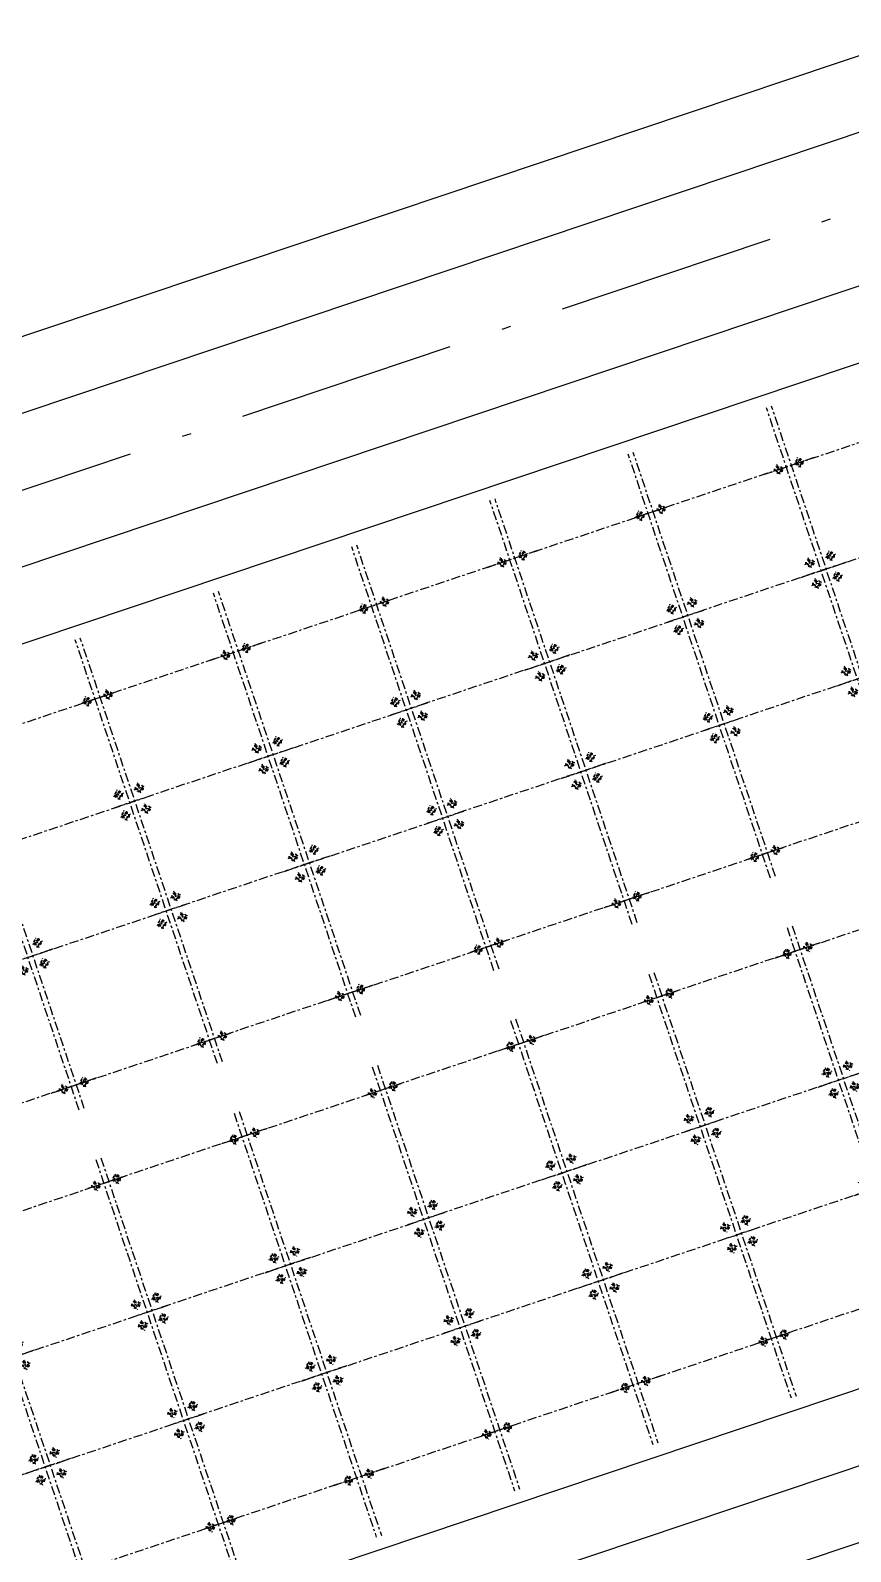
# Model space of a CAD drawing. Header units: metres. Extents: x 568006 to 1139366, y 2064802 to 4131555.
# Drawn here: x 569605.6 to 569639.4, y 2065028.7 to 2065091.2 of the extents above; entities that cross this region are included whole.
import ezdxf
from ezdxf.enums import TextEntityAlignment as Align
from ezdxf.xclip import XClip

# ---------------------------------------------------------------- set-up
doc = ezdxf.new("R2010")
doc.units = ezdxf.units.M
doc.header["$XCLIPFRAME"] = 0
for name, pattern in [('ACAD_ISO10W100', [18.5, 12, -3, 0.5, -3]), ('CENTER2', [1.125, 0.75, -0.125, 0.125, -0.125]), ('HIDDEN', [0.375, 0.25, -0.125])]:
    doc.linetypes.add(name, pattern=pattern)
doc.layers.get('0').update_dxf_attribs({"linetype": 'CONTINUOUS'})
doc.layers.add('-WALL', color=4, linetype='CONTINUOUS', lineweight=35)
doc.layers.add('hung-demlonha', color=7, linetype='CONTINUOUS', lineweight=15)
for name, color, linetype in [('01.AXIS', 160, 'CENTER2'), ('BoThamCo', 94, 'CONTINUOUS'), ('CDC.01.AXIS', 160, 'CENTER2'), ('datOlienke', 42, 'CONTINUOUS'), ('ghi_chu', 7, 'CONTINUOUS'), ('LogDg', 7, 'CONTINUOUS'), ('TimDg', 222, 'CONTINUOUS'), ('ViaHeS', 32, 'CONTINUOUS')]:
    doc.layers.add(name, color=color, linetype=linetype)
doc.styles.add('QH1', font='arialbd.ttf', dxfattribs={"width": 0.8})

# ---------------------------------------------------------------- blocks, each defined once
blk = doc.blocks.new('A$C758D662A')
at = {"linetype": 'HIDDEN', "ltscale": 500}
for radius in [300, 200]:
    blk.add_circle((0, 0), radius, dxfattribs=at)
at = {"layer": 'CDC.01.AXIS', "ltscale": 200}
for p, q in [((437, 0), (-437, 0)), ((0, 437), (0, -437))]:
    blk.add_line(p, q, dxfattribs=at)
blk = doc.blocks.new('MAU M1SH')
at = {"layer": '01.AXIS', "ltscale": 500}
for p, q in [((-370, 15724), (-370, -2671)), ((5410, 15724), (5410, -2671)), ((-1468, 14700), (6323, 14700)), ((-1468, 9100), (6323, 9100)), ((-1468, 4400), (6323, 4400)), ((-1575, -100), (6216, -100))]:
    blk.add_line(p, q, dxfattribs=at)
at = {"xscale": 0.5, "yscale": 0.5, "zscale": 0.5}
for p in [(-30, 14700), (5070, 14700), (-30, 9550), (5070, 9550), (-30, 8650), (5070, 8650), (-30, 4850), (5070, 4850), (-30, 3950), (5070, 3950), (-30, -100), (5070, -100)]:
    blk.add_blockref('A$C758D662A', p, dxfattribs=at)
blk = doc.blocks.new('tmbc_khub')
at = {"layer": 'BoThamCo'}
blk.add_lwpolyline([(-132.948, 337.8), (-139.928, 357.097), (-146.448, 360.466), (-253.54, 330.849), (-256.994, 324.707), (-249.597, 298.649), (-243.491, 295.43), (-135.988, 331.507)], close=True, dxfattribs=at)
at = {"layer": 'datOlienke'}
blk.add_lwpolyline([(-229.275, 245.35), (-118.297, 282.594), (-115.257, 288.887), (-125.465, 317.108), (-131.905, 320.219), (-240.21, 283.873), (-243.585, 277.472), (-235.381, 248.569)], close=True, dxfattribs=at)
at = {"layer": 'LogDg'}
for points in [[(-525.939, 380.883), (-629.265, 370.235, 0.338571), (-636.34, 363.569), (-639.445, 344.602, 0.128574), (-633.684, 283.148), (-628.768, 269.649, 0.039408), (-620.799, 252.179), (-607.956, 229.043), (-561.787, 160.747, 0.39217), (-551.194, 158.279), (-505.08, 184.596, -0.007183), (-501.118, 186.783), (-429.258, 225.1), (-405.679, 233.34, -0.181821), (-294.828, 230.731), (-277.694, 223.823, 0.083755), (-253.811, 218.579, 0.513132), (-247.745, 226.211), (-303.035, 420.985, 0.412228), (-315.321, 427.893), (-397.718, 405.105, -0.020567), (-438.245, 395.672), (-483.464, 387.091, -0.021218), (-525.939, 380.883, 0.021218)], [(-122.683, 318.237, 0.407417), (-132.751, 323.1), (-244.231, 285.688, 0.400458), (-249.381, 275.919), (-241.18, 247.027, 0.428104), (-230.939, 241.627), (-117.454, 279.712, 0.421043), (-112.476, 290.018), (-122.683, 318.237)]]:
    blk.add_lwpolyline(points, format="xyb", dxfattribs=at)
blk.add_lwpolyline([(-257.198, 332.95), (-146.889, 363.457, -0.391769), (-137.233, 358.467), (-130.167, 338.931, -0.421043), (-135.145, 328.625), (-245.155, 291.707, -0.428104), (-255.396, 297.106), (-262.762, 323.055, -0.416202)], format="xyb", close=True, dxfattribs=at)
at = {"layer": 'TimDg', "linetype": 'ACAD_ISO10W100', "ltscale": 0.75}
blk.add_lwpolyline([(-637.358, 375.433), (-526.554, 386.851, 0.021218), (-484.582, 392.986), (-439.364, 401.567, 0.020567), (-399.317, 410.888), (-113.509, 489.93, 0.005041), (-80.47, 503.707, 0.001474), (-78.846, 504.409), (260.57, 652.356), (289.002, 667.327)], format="xyb", dxfattribs=at)
for points in [[(-257.98, 284.238), (-123.517, 329.363)], [(-105.826, 280.45), (-243.764, 234.159)]]:
    blk.add_lwpolyline(points, dxfattribs=at)
at = {"layer": 'ViaHeS'}
for points in [[(-243.491, 295.43), (-135.988, 331.507), (-132.948, 337.8), (-139.928, 357.097), (-146.448, 360.466), (-253.54, 330.849), (-256.994, 324.707), (-249.597, 298.649)], [(-229.275, 245.35), (-118.297, 282.594), (-115.257, 288.887), (-125.465, 317.108), (-131.905, 320.219), (-240.21, 283.873), (-243.585, 277.472), (-235.381, 248.569)]]:
    blk.add_lwpolyline(points, close=True, dxfattribs=at)
at = {"layer": '-WALL'}
for p, xscale, yscale, zscale, rotation in [((-147.676, 311.552), -0.001, 0.001, 0.001, 198.5514997182336), ((-148.586, 311.246), 0.0009999999999999992, 0.0009999999999999992, 0.0009999999999999992, 198.5514996331912), ((-159.052, 307.734), -0.001, 0.001, 0.001, 198.5514997182336), ((-159.962, 307.428), 0.0009999999999999992, 0.0009999999999999992, 0.0009999999999999992, 198.5514996331912), ((-170.428, 303.916), -0.001, 0.001, 0.001, 198.5514997182336), ((-171.339, 303.611), 0.0009999999999999992, 0.0009999999999999992, 0.0009999999999999992, 198.5514996331912), ((-181.805, 300.098), -0.001, 0.001, 0.001, 198.5514997182336), ((-182.715, 299.793), 0.0009999999999999992, 0.0009999999999999992, 0.0009999999999999992, 198.5514996331912), ((-142.674, 277.789), 0.0009999999999999998, 0.0009999999999999998, 0.0009999999999999998, 18.55121889858988), ((-143.584, 277.483), -0.001, 0.0009999999999999998, 0.001, 18.5512189836323), ((-154.05, 273.971), 0.0009999999999999998, 0.0009999999999999998, 0.0009999999999999998, 18.55121889858988), ((-154.961, 273.665), -0.001, 0.0009999999999999998, 0.001, 18.5512189836323), ((-165.427, 270.153), 0.0009999999999999998, 0.0009999999999999998, 0.0009999999999999998, 18.55121889858988), ((-166.337, 269.847), -0.001, 0.0009999999999999998, 0.001, 18.5512189836323), ((-176.803, 266.335), 0.0009999999999999998, 0.0009999999999999998, 0.0009999999999999998, 18.55121889858988), ((-177.714, 266.03), -0.001, 0.0009999999999999998, 0.001, 18.5512189836323)]:
    blk.add_blockref('MAU M1SH', p, dxfattribs=dict(at, xscale=xscale, yscale=yscale, zscale=zscale, rotation=rotation))
at = {"layer": 'hung-demlonha', "color": 7, "ltscale": 5, "style": 'QH1', "width": 0.65}
for tag, p in [('BT04', (-109.598, 191.643)), ('BT06', (-305.798, 171.199)), ('BT05', (-282.572, 137.244))]:
    blk.add_attdef(tag, text='', height=3.96, rotation=0, dxfattribs=at).set_placement(p, align=Align.CENTER)

msp = doc.modelspace()

# ---------------------------------------------------------------- block references
at = {"layer": 'ghi_chu'}
ref = msp.add_blockref('tmbc_khub', (569785.007, 2064761.833), dxfattribs=at)
XClip(ref).set_block_clipping_path([(-196.9317021817, 224.973894045), (-4.975069496, 387.4432126731)])
ref = msp.add_blockref('tmbc_khub', (570146.383, 2064664.385), dxfattribs=at)
XClip(ref).set_block_clipping_path([(-286.8505220501, 326.7771365601), (-94.8938893643, 477.8301980081)])

doc.saveas('drawing.dxf')
